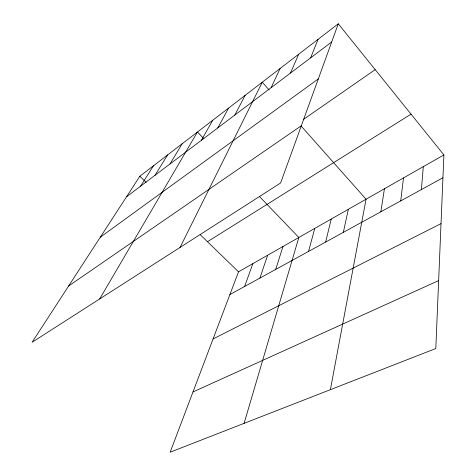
<?xml version="1.0" encoding="UTF-8"?>
<svg xmlns="http://www.w3.org/2000/svg" width="476" height="476" viewBox="0 0 476 476"><rect width="100%" height="100%" fill="white"/><g stroke="black" fill="none" stroke-linecap="round" stroke-linejoin="round"><path stroke-width="0.71" d="M443.888 154.932L435.808 348.533L170.158 452.2L238.518 271.802L443.888 154.932L338.275 23.8L139.873 176.245L32.112 342.256L280.62 182.963L338.275 23.8M421.403 189.567L423.301 166.648M400.727 200.896L403.499 177.917M380.859 211.79L384.43 188.77M330.392 389.671L366.062 199.224L301.266 126.17M343.345 232.347L348.349 209.303M325.626 242.064L331.26 219.025M308.543 251.429L314.767 228.409M244.099 423.348L298.833 237.476L259.337 196.404M275.687 269.434L282.976 246.503M259.89 278.091L267.655 255.219M244.64 286.457L252.839 263.65M310.608 57.87L318.075 39.324M290.431 73.096L298.708 54.204M271.112 87.673L280.12 68.484M180.041 247.431L262.27 82.199L269.136 89.94M234.823 115.055L245.116 95.379M217.77 127.931L228.617 108.058M201.378 140.301L212.73 120.267M99.651 298.964L197.427 132.025L203.883 138.736M169.991 163.982L182.237 143.692M154.968 175.323L167.606 154.938M140.497 186.241L153.492 165.785M126.562 196.761L331.695 41.953M100.317 237.185L318.307 78.915M303.218 119.589L375.195 69.645M68.633 285.993L301.35 125.741M207.471 241.725L411.044 114.151M229.902 294.531L442.936 177.762M213.07 338.96L441.02 223.631M192.988 391.956L438.646 280.602M139.873 176.245L146.174 182.344M200.14 234.626L238.518 271.802"/></g></svg>
